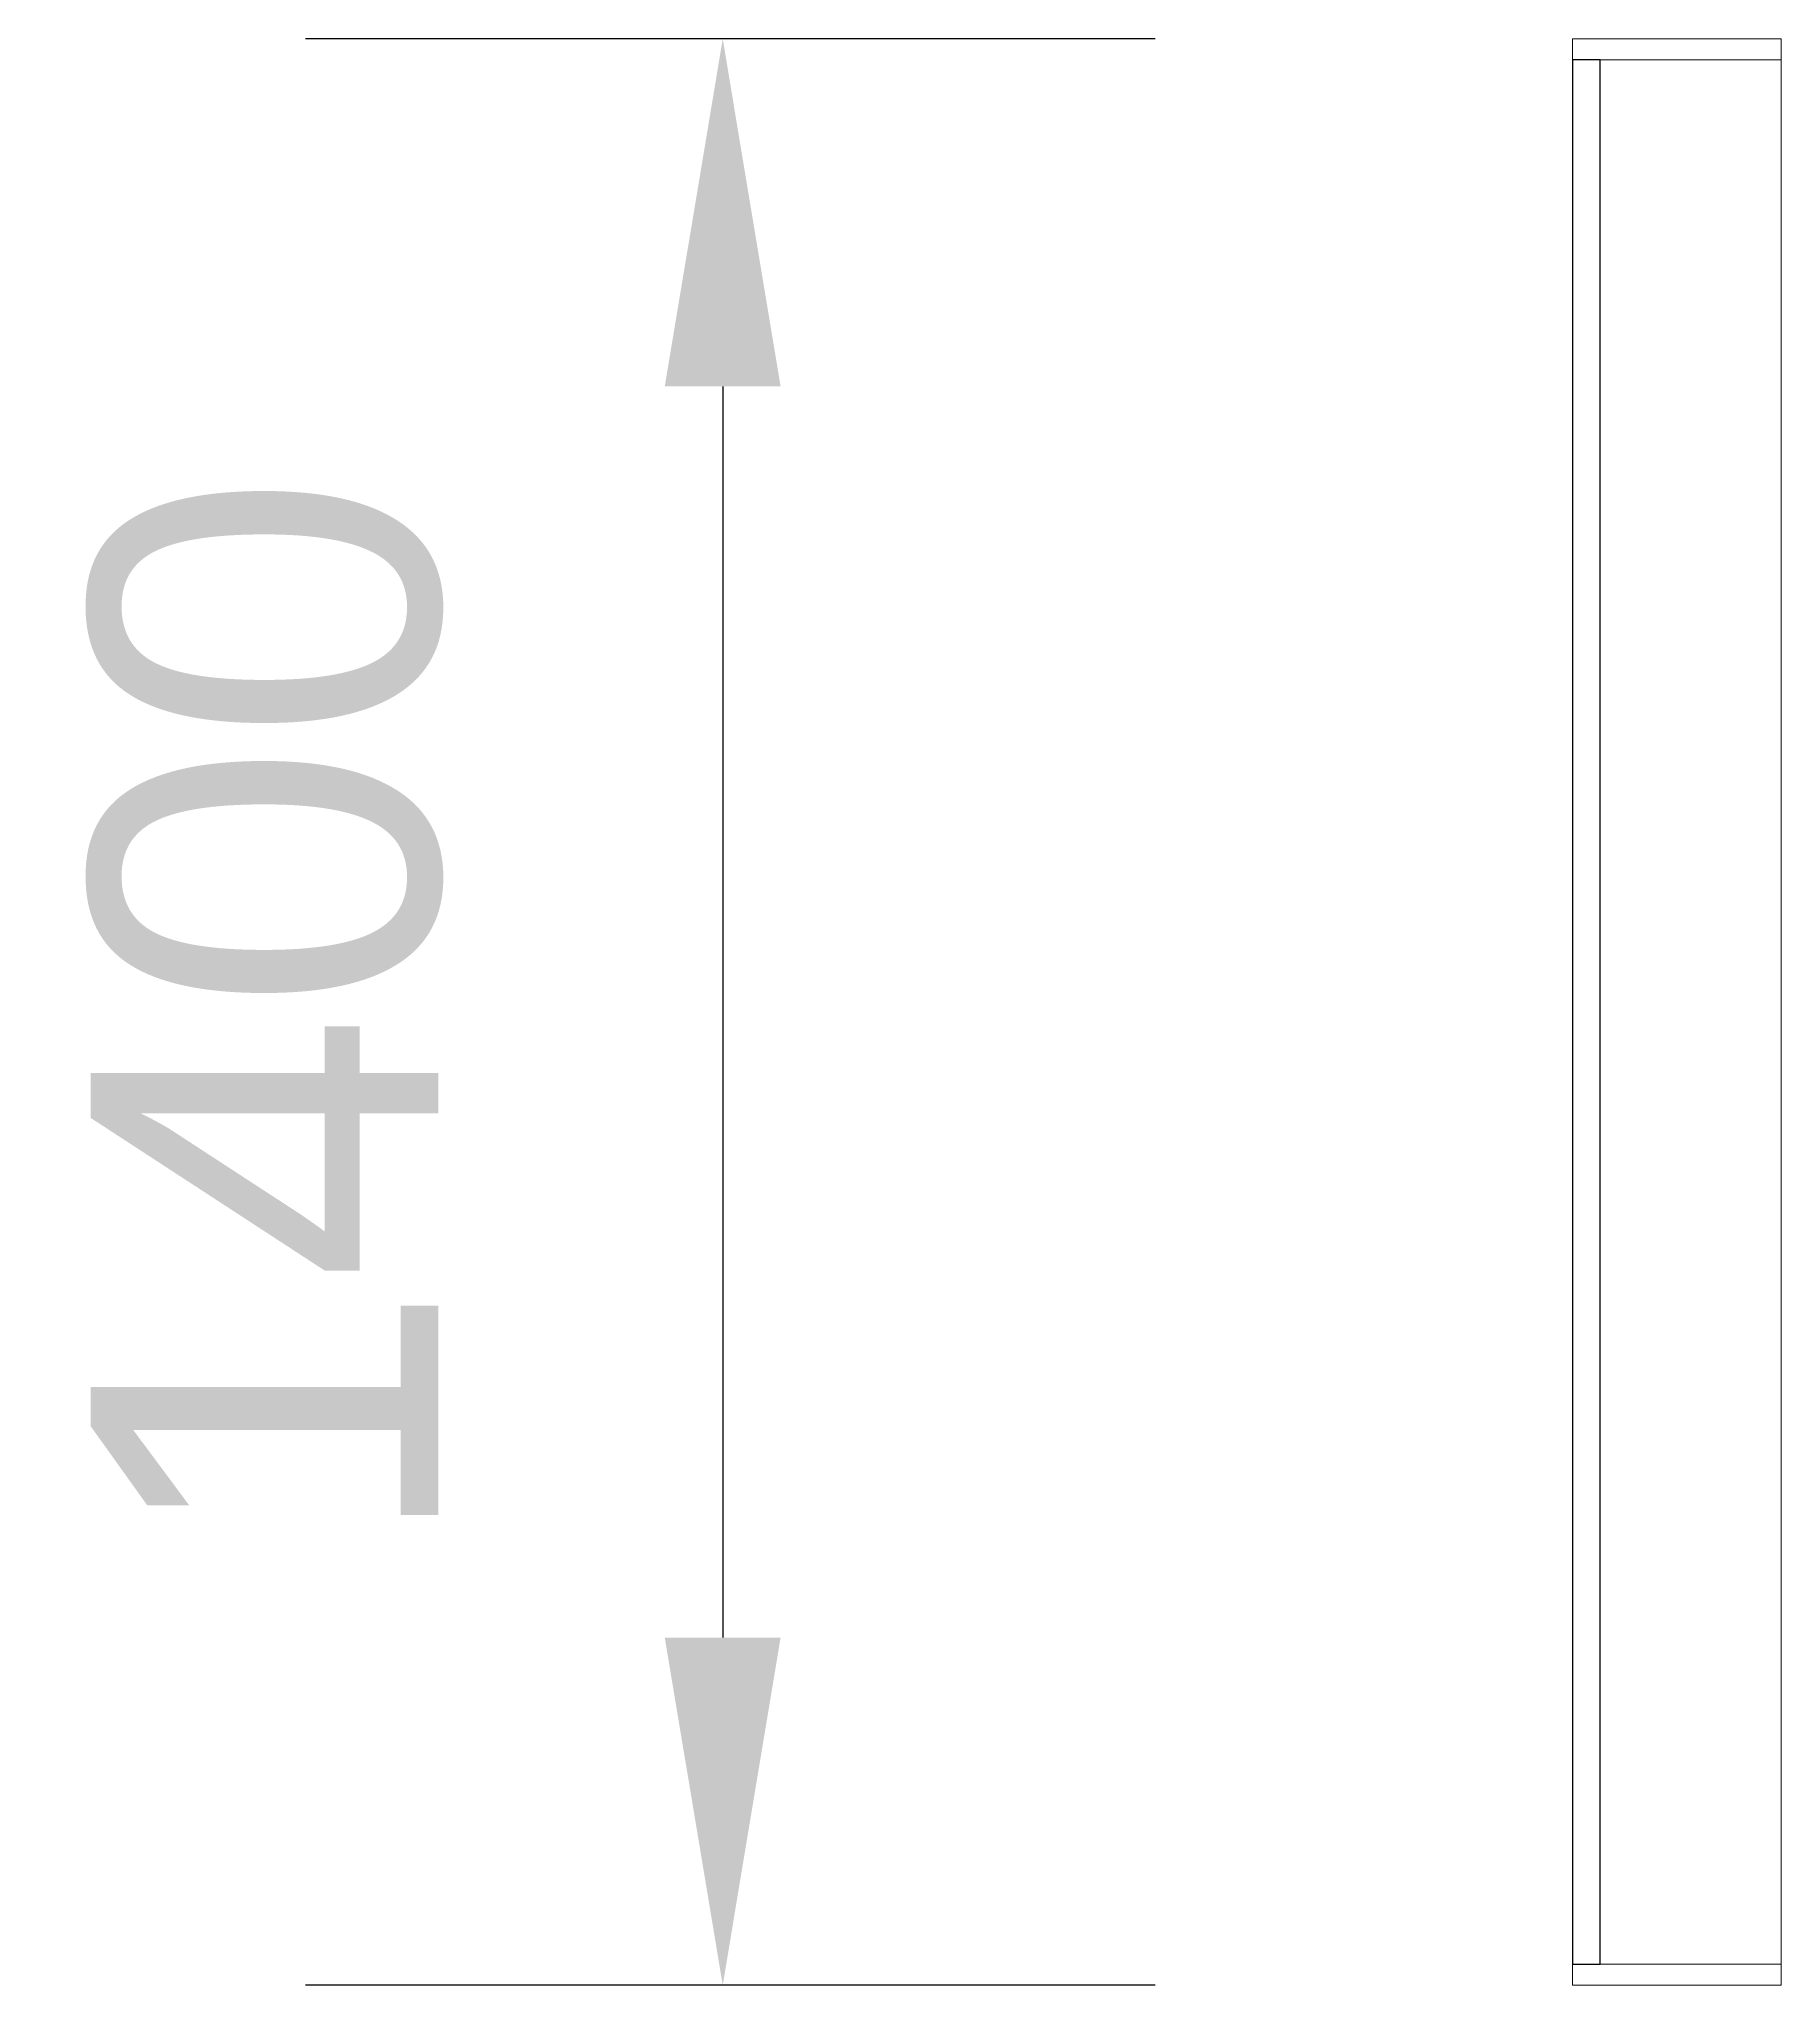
# Model space of a CAD drawing. Header units: millimetres. Extents: x -12805 to 29056, y -26186 to 10516.
# Drawn here: x 9968 to 11221, y -22079 to -20679 of the extents above; entities that cross this region are included whole.
import ezdxf

# ---------------------------------------------------------------- set-up
doc = ezdxf.new("R2010")
doc.units = ezdxf.units.MM
doc.layers.add('A-G321-M-Windows', color=6, linetype='Continuous', lineweight=15)
doc.layers.add('A-Z23-D-Dimensions', color=7, linetype='Continuous', lineweight=15)
doc.styles.add('WF-2.5', font='arial.ttf', dxfattribs={"height": 2.5})
doc.dimstyles.new('WF-Dims', dxfattribs={"dimtxt": 2.5, "dimasz": 2.5, "dimexe": 3, "dimexo": 3, "dimgap": 2, "dimtad": 1, "dimdec": 0, "dimzin": 0, "dimdsep": 46, "dimtxsty": 'WF-2.5', "dimcen": 200, "dimadec": 0, "dimazin": 0, "dimtfac": 1, "dimtdec": 0, "dimtix": 1, "dimtofl": 0, "dimtmove": 0, "dimatfit": 0, "dimfxl": 1, "dimtolj": 1, "dimtzin": 0, "dimarcsym": 0})

# ---------------------------------------------------------------- blocks, each defined once
blk = doc.blocks.new('Curtain Wall Panel - Plain - Curtain Wall Panel - Plain-239968-First Floor')
at = {"layer": 'A-G321-M-Windows', "lineweight": 20}
for p, q in [((-685, 75), (-700, 75)), ((-700, 75), (-700, -75)), ((-685, -75), (-685, 75)), ((685, 75), (685, -75)), ((700, 75), (685, 75)), ((700, -75), (700, 75)), ((-700, -75), (-685, -75)), ((685, -75), (700, -75))]:
    blk.add_line(p, q, dxfattribs=at)
at = {"layer": 'A-G321-M-Windows', "lineweight": 25}
for p, q in [((685, 75), (-685, 75)), ((-685, 75), (-685, 55)), ((685, 55), (685, 75)), ((-685, 55), (685, 55))]:
    blk.add_line(p, q, dxfattribs=at)
at = {"layer": 'A-G321-M-Windows'}
blk.add_line((-685, -75), (685, -75), dxfattribs=at)
blk = doc.blocks.new('*D226')
at = {"layer": 'A-Z23-D-Dimensions', "color": 0, "lineweight": -2, "transparency": 16777216}
for p, q in [((10770.5, -20678.8), (10159.5, -20678.8)), ((10459.5, -20928.8), (10459.5, -21828.8)), ((10770.5, -22078.8), (10159.5, -22078.8))]:
    blk.add_line(p, q, dxfattribs=at)
at = {"layer": 'A-Z23-D-Dimensions', "color": 0, "transparency": 16777216}
for points in [[(10417.8, -20928.8), (10501.1, -20928.8), (10459.5, -20678.8)], [(10417.8, -21828.8), (10501.1, -21828.8), (10459.5, -22078.8)]]:
    blk.add_solid(points, dxfattribs=at)
at = {"layer": 'Defpoints', "color": 0, "transparency": 16777216}
for p in [(11070.5, -20678.8), (10459.5, -22078.8), (11070.5, -22078.8)]:
    blk.add_point(p, dxfattribs=at)
at = {"layer": 'A-Z23-D-Dimensions', "color": 0, "transparency": 16777216, "insert": (10131.8, -21378.8), "char_height": 250, "attachment_point": 5, "rotation": 90, "style": 'WF-2.5'}
blk.add_mtext('\\A1;1400', dxfattribs=at)

msp = doc.modelspace()

# ---------------------------------------------------------------- block references
at = {"layer": 'A-G321-M-Windows', "rotation": 90}
msp.add_blockref('Curtain Wall Panel - Plain - Curtain Wall Panel - Plain-239968-First Floor', (11145.5, -21378.8), dxfattribs=at)

# ---------------------------------------------------------------- dimensions: what is measured, and where the dimension line sits
at = {"layer": 'A-Z23-D-Dimensions'}
dim = msp.add_linear_dim(base=(10459.5, -22078.8), p1=(11070.5, -20678.8), p2=(11070.5, -22078.8), angle=90, dimstyle='WF-Dims', dxfattribs=at)
dim.commit()
dim.dimension.update_dxf_attribs({"geometry": '*D226', "text_midpoint": (10131.8, -21378.8)})

doc.saveas('drawing.dxf')
